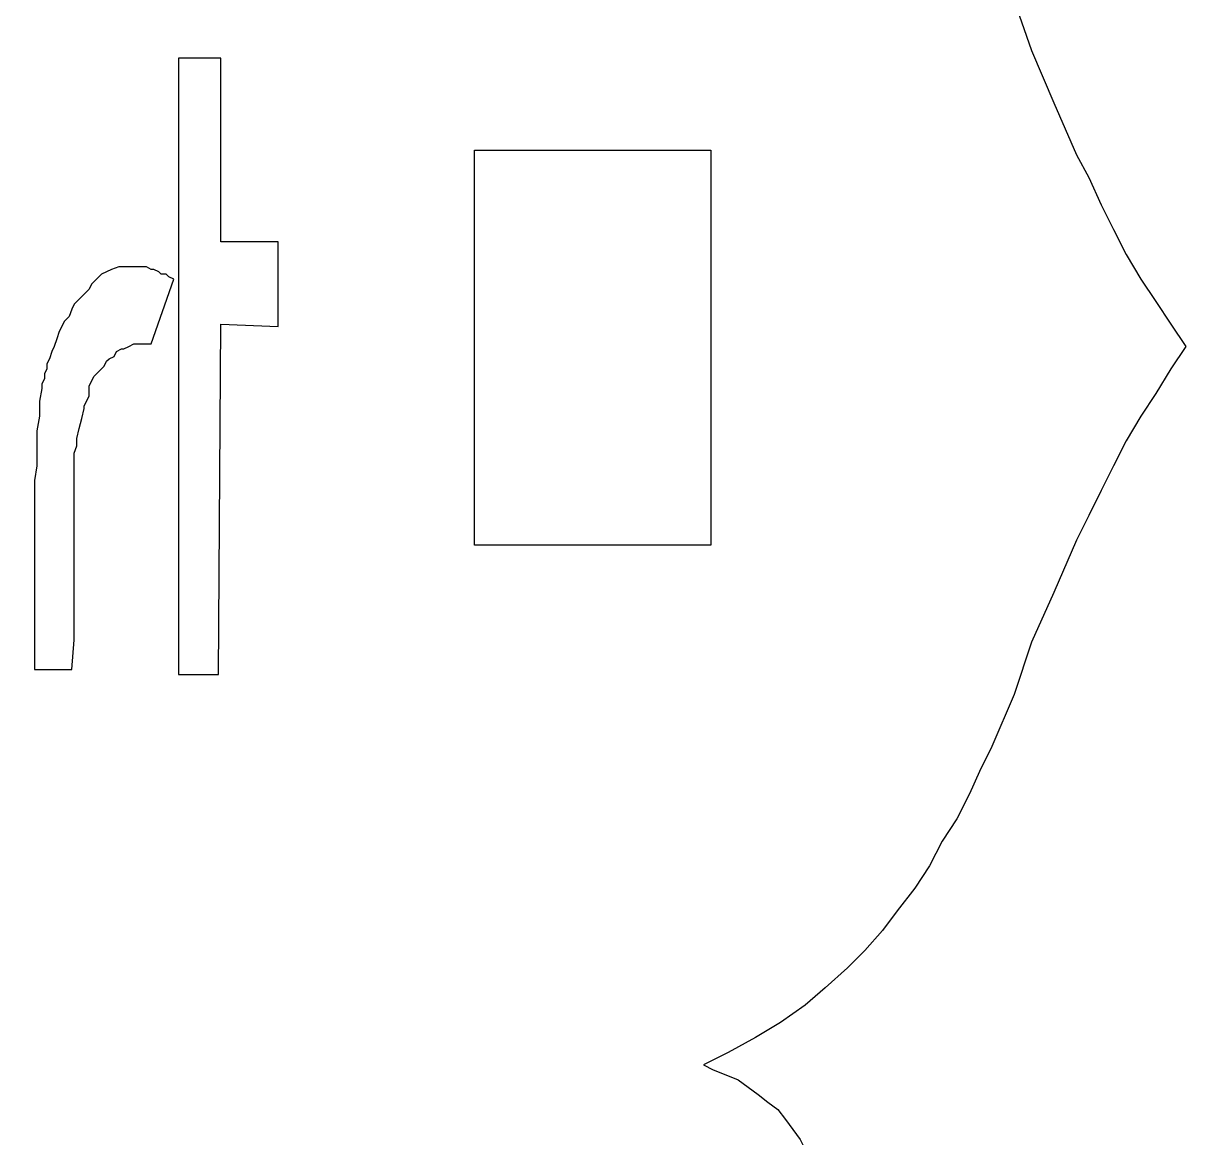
# Model space of a CAD drawing. Header units: centimetres. Extents: x -21.3 to 5.3, y 0.3 to 10.2.
# Drawn here: x -2.531 to -1.343, y 5.604 to 6.743 of the extents above; entities that cross this region are included whole.
import ezdxf

# ---------------------------------------------------------------- set-up
doc = ezdxf.new("R2010")
doc.units = ezdxf.units.CM
doc.header["$MEASUREMENT"] = 0
doc.layers.add('Layer 1', color=7, linetype='Continuous')

msp = doc.modelspace()

# ---------------------------------------------------------------- linework, layer by layer
at = {"layer": 'Layer 1'}
for points, knots in [([(-5.69414, 6.41269), (-5.69414, 6.41269), (-5.69414, 6.40761), (-5.69414, 6.40761), (-5.69414, 6.40761), (-5.69414, 6.40761), (-5.69414, 6.20949), (-5.69414, 6.20949), (-5.69414, 6.20949), (-5.69414, 6.20949), (-5.69414, 6.00629), (-5.69414, 6.00629), (-5.69414, 6.00629), (-5.69414, 6.00629), (-5.69414, 5.80563), (-5.69414, 5.80563), (-5.69414, 5.80563), (-5.69414, 5.80563), (-5.69668, 5.60497), (-5.69668, 5.60497), (-5.69668, 5.60497), (-5.69668, 5.60497), (-1.94764, 4.99283), (-1.94764, 4.99283), (-1.94764, 4.99283), (-1.94764, 4.99283), (-1.92478, 4.99283), (-1.92478, 4.99283), (-1.92478, 4.99283), (-1.92478, 4.99283), (-1.90446, 4.99537), (-1.90446, 4.99537), (-1.90446, 4.99537), (-1.90446, 4.99537), (-1.88668, 4.99791), (-1.88668, 4.99791), (-1.88668, 4.99791), (-1.88668, 4.99791), (-1.8689, 5.00299), (-1.8689, 5.00299), (-1.8689, 5.00299), (-1.8689, 5.00299), (-1.85366, 5.00553), (-1.85366, 5.00553), (-1.85366, 5.00553), (-1.85366, 5.00553), (-1.83842, 5.01315), (-1.83842, 5.01315), (-1.83842, 5.01315), (-1.83842, 5.01315), (-1.82826, 5.02077), (-1.82826, 5.02077), (-1.82826, 5.02077), (-1.82826, 5.02077), (-1.81556, 5.02839), (-1.81556, 5.02839), (-1.81556, 5.02839), (-1.81556, 5.02839), (-1.80286, 5.03855), (-1.80286, 5.03855), (-1.80286, 5.03855), (-1.80286, 5.03855), (-1.7927, 5.04871), (-1.7927, 5.04871), (-1.7927, 5.04871), (-1.7927, 5.04871), (-1.78254, 5.05887), (-1.78254, 5.05887), (-1.78254, 5.05887), (-1.78254, 5.05887), (-1.77238, 5.07157), (-1.77238, 5.07157), (-1.77238, 5.07157), (-1.77238, 5.07157), (-1.76476, 5.08427), (-1.76476, 5.08427), (-1.76476, 5.08427), (-1.76476, 5.08427), (-1.75714, 5.09697), (-1.75714, 5.09697), (-1.75714, 5.09697), (-1.75714, 5.09697), (-1.74952, 5.10967), (-1.74952, 5.10967), (-1.74952, 5.10967), (-1.74952, 5.10967), (-1.7419, 5.12237), (-1.7419, 5.12237), (-1.7419, 5.12237), (-1.7419, 5.12237), (-1.7292, 5.15031), (-1.7292, 5.15031), (-1.7292, 5.15031), (-1.7292, 5.15031), (-1.7165, 5.17825), (-1.7165, 5.17825), (-1.7165, 5.17825), (-1.7165, 5.17825), (-1.7038, 5.20619), (-1.7038, 5.20619), (-1.7038, 5.20619), (-1.7038, 5.20619), (-1.6911, 5.23667), (-1.6911, 5.23667), (-1.6911, 5.23667), (-1.6911, 5.23667), (-1.67586, 5.26461), (-1.67586, 5.26461), (-1.67586, 5.26461), (-1.67586, 5.26461), (-1.67078, 5.27731), (-1.67078, 5.27731), (-1.67078, 5.27731), (-1.67078, 5.27731), (-1.66316, 5.29255), (-1.66316, 5.29255), (-1.66316, 5.29255), (-1.66316, 5.29255), (-1.65554, 5.30525), (-1.65554, 5.30525), (-1.65554, 5.30525), (-1.65554, 5.30525), (-1.64538, 5.31795), (-1.64538, 5.31795), (-1.64538, 5.31795), (-1.64538, 5.31795), (-1.63522, 5.32557), (-1.63522, 5.32557), (-1.63522, 5.32557), (-1.63522, 5.32557), (-1.62506, 5.33827), (-1.62506, 5.33827), (-1.62506, 5.33827), (-1.62506, 5.33827), (-1.63268, 5.34843), (-1.63268, 5.34843), (-1.63268, 5.34843), (-1.63268, 5.34843), (-1.63776, 5.35859), (-1.63776, 5.35859), (-1.63776, 5.35859), (-1.63776, 5.35859), (-1.65046, 5.38145), (-1.65046, 5.38145), (-1.65046, 5.38145), (-1.65046, 5.38145), (-1.66062, 5.40431), (-1.66062, 5.40431), (-1.66062, 5.40431), (-1.66062, 5.40431), (-1.67078, 5.42971), (-1.67078, 5.42971), (-1.67078, 5.42971), (-1.67078, 5.42971), (-1.68602, 5.48305), (-1.68602, 5.48305), (-1.68602, 5.48305), (-1.68602, 5.48305), (-1.69364, 5.50591), (-1.69364, 5.50591), (-1.69364, 5.50591), (-1.69364, 5.50591), (-1.7038, 5.53131), (-1.7038, 5.53131), (-1.7038, 5.53131), (-1.7038, 5.53131), (-1.71396, 5.55671), (-1.71396, 5.55671), (-1.71396, 5.55671), (-1.71396, 5.55671), (-1.72412, 5.57957), (-1.72412, 5.57957), (-1.72412, 5.57957), (-1.72412, 5.57957), (-1.73174, 5.59227), (-1.73174, 5.59227), (-1.73174, 5.59227), (-1.73174, 5.59227), (-1.73682, 5.60243), (-1.73682, 5.60243), (-1.73682, 5.60243), (-1.73682, 5.60243), (-1.74444, 5.61259), (-1.74444, 5.61259), (-1.74444, 5.61259), (-1.74444, 5.61259), (-1.75206, 5.62275), (-1.75206, 5.62275), (-1.75206, 5.62275), (-1.75206, 5.62275), (-1.75968, 5.63291), (-1.75968, 5.63291), (-1.75968, 5.63291), (-1.75968, 5.63291), (-1.76984, 5.64053), (-1.76984, 5.64053), (-1.76984, 5.64053), (-1.76984, 5.64053), (-1.78, 5.64815), (-1.78, 5.64815), (-1.78, 5.64815), (-1.78, 5.64815), (-1.79016, 5.65577), (-1.79016, 5.65577), (-1.79016, 5.65577), (-1.79016, 5.65577), (-1.80032, 5.66339), (-1.80032, 5.66339), (-1.80032, 5.66339), (-1.80032, 5.66339), (-1.81302, 5.66847), (-1.81302, 5.66847), (-1.81302, 5.66847), (-1.81302, 5.66847), (-1.82572, 5.67355), (-1.82572, 5.67355), (-1.82572, 5.67355), (-1.82572, 5.67355), (-1.83588, 5.67863), (-1.83588, 5.67863), (-1.83588, 5.67863), (-1.83588, 5.67863), (-1.81048, 5.69133), (-1.81048, 5.69133), (-1.81048, 5.69133), (-1.81048, 5.69133), (-1.78254, 5.70657), (-1.78254, 5.70657), (-1.78254, 5.70657), (-1.78254, 5.70657), (-1.75714, 5.72181), (-1.75714, 5.72181), (-1.75714, 5.72181), (-1.75714, 5.72181), (-1.73174, 5.73959), (-1.73174, 5.73959), (-1.73174, 5.73959), (-1.73174, 5.73959), (-1.71142, 5.75737), (-1.71142, 5.75737), (-1.71142, 5.75737), (-1.71142, 5.75737), (-1.68856, 5.77769), (-1.68856, 5.77769), (-1.68856, 5.77769), (-1.68856, 5.77769), (-1.67078, 5.79547), (-1.67078, 5.79547), (-1.67078, 5.79547), (-1.67078, 5.79547), (-1.653, 5.81579), (-1.653, 5.81579), (-1.653, 5.81579), (-1.653, 5.81579), (-1.63776, 5.83611), (-1.63776, 5.83611), (-1.63776, 5.83611), (-1.63776, 5.83611), (-1.61998, 5.85897), (-1.61998, 5.85897), (-1.61998, 5.85897), (-1.61998, 5.85897), (-1.60474, 5.88183), (-1.60474, 5.88183), (-1.60474, 5.88183), (-1.60474, 5.88183), (-1.59204, 5.90723), (-1.59204, 5.90723), (-1.59204, 5.90723), (-1.59204, 5.90723), (-1.5768, 5.93009), (-1.5768, 5.93009), (-1.5768, 5.93009), (-1.5768, 5.93009), (-1.5641, 5.95549), (-1.5641, 5.95549), (-1.5641, 5.95549), (-1.5641, 5.95549), (-1.55394, 5.97835), (-1.55394, 5.97835), (-1.55394, 5.97835), (-1.55394, 5.97835), (-1.54124, 6.00375), (-1.54124, 6.00375), (-1.54124, 6.00375), (-1.54124, 6.00375), (-1.51838, 6.05709), (-1.51838, 6.05709), (-1.51838, 6.05709), (-1.51838, 6.05709), (-1.5006, 6.11043), (-1.5006, 6.11043), (-1.5006, 6.11043), (-1.5006, 6.11043), (-1.47774, 6.16123), (-1.47774, 6.16123), (-1.47774, 6.16123), (-1.47774, 6.16123), (-1.45488, 6.21457), (-1.45488, 6.21457), (-1.45488, 6.21457), (-1.45488, 6.21457), (-1.44218, 6.23997), (-1.44218, 6.23997), (-1.44218, 6.23997), (-1.44218, 6.23997), (-1.42948, 6.26537), (-1.42948, 6.26537), (-1.42948, 6.26537), (-1.42948, 6.26537), (-1.41678, 6.29077), (-1.41678, 6.29077), (-1.41678, 6.29077), (-1.41678, 6.29077), (-1.40408, 6.31617), (-1.40408, 6.31617), (-1.40408, 6.31617), (-1.40408, 6.31617), (-1.38884, 6.34157), (-1.38884, 6.34157), (-1.38884, 6.34157), (-1.38884, 6.34157), (-1.3736, 6.36443), (-1.3736, 6.36443), (-1.3736, 6.36443), (-1.3736, 6.36443), (-1.35836, 6.38983), (-1.35836, 6.38983), (-1.35836, 6.38983), (-1.35836, 6.38983), (-1.34312, 6.41269), (-1.34312, 6.41269), (-1.34312, 6.41269), (-1.34312, 6.41269), (-1.35836, 6.43555), (-1.35836, 6.43555), (-1.35836, 6.43555), (-1.35836, 6.43555), (-1.3736, 6.45841), (-1.3736, 6.45841), (-1.3736, 6.45841), (-1.3736, 6.45841), (-1.38884, 6.48127), (-1.38884, 6.48127), (-1.38884, 6.48127), (-1.38884, 6.48127), (-1.40408, 6.50667), (-1.40408, 6.50667), (-1.40408, 6.50667), (-1.40408, 6.50667), (-1.41678, 6.53207), (-1.41678, 6.53207), (-1.41678, 6.53207), (-1.41678, 6.53207), (-1.42948, 6.55747), (-1.42948, 6.55747), (-1.42948, 6.55747), (-1.42948, 6.55747), (-1.44218, 6.58541), (-1.44218, 6.58541), (-1.44218, 6.58541), (-1.44218, 6.58541), (-1.45488, 6.60827), (-1.45488, 6.60827), (-1.45488, 6.60827), (-1.45488, 6.60827), (-1.47774, 6.66161), (-1.47774, 6.66161), (-1.47774, 6.66161), (-1.47774, 6.66161), (-1.5006, 6.71495), (-1.5006, 6.71495), (-1.5006, 6.71495), (-1.5006, 6.71495), (-1.51838, 6.76575), (-1.51838, 6.76575), (-1.51838, 6.76575), (-1.51838, 6.76575), (-1.54124, 6.81909), (-1.54124, 6.81909), (-1.54124, 6.81909), (-1.54124, 6.81909), (-1.55394, 6.84449), (-1.55394, 6.84449), (-1.55394, 6.84449), (-1.55394, 6.84449), (-1.5641, 6.86989), (-1.5641, 6.86989), (-1.5641, 6.86989), (-1.5641, 6.86989), (-1.5768, 6.89529), (-1.5768, 6.89529), (-1.5768, 6.89529), (-1.5768, 6.89529), (-1.59204, 6.91561), (-1.59204, 6.91561), (-1.59204, 6.91561), (-1.59204, 6.91561), (-1.60474, 6.94101), (-1.60474, 6.94101), (-1.60474, 6.94101), (-1.60474, 6.94101), (-1.61998, 6.96387), (-1.61998, 6.96387), (-1.61998, 6.96387), (-1.61998, 6.96387), (-1.63776, 6.98673), (-1.63776, 6.98673), (-1.63776, 6.98673), (-1.63776, 6.98673), (-1.653, 7.00705), (-1.653, 7.00705), (-1.653, 7.00705), (-1.653, 7.00705), (-1.67078, 7.02737), (-1.67078, 7.02737), (-1.67078, 7.02737), (-1.67078, 7.02737), (-1.68856, 7.04769), (-1.68856, 7.04769), (-1.68856, 7.04769), (-1.68856, 7.04769), (-1.71142, 7.06801), (-1.71142, 7.06801), (-1.71142, 7.06801), (-1.71142, 7.06801), (-1.73174, 7.08325), (-1.73174, 7.08325), (-1.73174, 7.08325), (-1.73174, 7.08325), (-1.75714, 7.10103), (-1.75714, 7.10103), (-1.75714, 7.10103), (-1.75714, 7.10103), (-1.78254, 7.11627), (-1.78254, 7.11627), (-1.78254, 7.11627), (-1.78254, 7.11627), (-1.81048, 7.13151), (-1.81048, 7.13151), (-1.81048, 7.13151), (-1.81048, 7.13151), (-1.83588, 7.14421), (-1.83588, 7.14421), (-1.83588, 7.14421), (-1.83588, 7.14421), (-1.82572, 7.14929), (-1.82572, 7.14929), (-1.82572, 7.14929), (-1.82572, 7.14929), (-1.81302, 7.15437), (-1.81302, 7.15437), (-1.81302, 7.15437), (-1.81302, 7.15437), (-1.80032, 7.15945), (-1.80032, 7.15945), (-1.80032, 7.15945), (-1.80032, 7.15945), (-1.79016, 7.16707), (-1.79016, 7.16707), (-1.79016, 7.16707), (-1.79016, 7.16707), (-1.78, 7.17469), (-1.78, 7.17469), (-1.78, 7.17469), (-1.78, 7.17469), (-1.76984, 7.18231), (-1.76984, 7.18231), (-1.76984, 7.18231), (-1.76984, 7.18231), (-1.75968, 7.19247), (-1.75968, 7.19247), (-1.75968, 7.19247), (-1.75968, 7.19247), (-1.75206, 7.20009), (-1.75206, 7.20009), (-1.75206, 7.20009), (-1.75206, 7.20009), (-1.74444, 7.21025), (-1.74444, 7.21025), (-1.74444, 7.21025), (-1.74444, 7.21025), (-1.73682, 7.22295), (-1.73682, 7.22295), (-1.73682, 7.22295), (-1.73682, 7.22295), (-1.73174, 7.23057), (-1.73174, 7.23057), (-1.73174, 7.23057), (-1.73174, 7.23057), (-1.72412, 7.24073), (-1.72412, 7.24073), (-1.72412, 7.24073), (-1.72412, 7.24073), (-1.71396, 7.26613), (-1.71396, 7.26613), (-1.71396, 7.26613), (-1.71396, 7.26613), (-1.7038, 7.29153), (-1.7038, 7.29153), (-1.7038, 7.29153), (-1.7038, 7.29153), (-1.69364, 7.31693), (-1.69364, 7.31693), (-1.69364, 7.31693), (-1.69364, 7.31693), (-1.68602, 7.34233), (-1.68602, 7.34233), (-1.68602, 7.34233), (-1.68602, 7.34233), (-1.67078, 7.39313), (-1.67078, 7.39313), (-1.67078, 7.39313), (-1.67078, 7.39313), (-1.66062, 7.41599), (-1.66062, 7.41599), (-1.66062, 7.41599), (-1.66062, 7.41599), (-1.65046, 7.44139), (-1.65046, 7.44139), (-1.65046, 7.44139), (-1.65046, 7.44139), (-1.63776, 7.46425), (-1.63776, 7.46425), (-1.63776, 7.46425), (-1.63776, 7.46425), (-1.63268, 7.47441), (-1.63268, 7.47441), (-1.63268, 7.47441), (-1.63268, 7.47441), (-1.62506, 7.48457), (-1.62506, 7.48457), (-1.62506, 7.48457), (-1.62506, 7.48457), (-1.63522, 7.49473), (-1.63522, 7.49473), (-1.63522, 7.49473), (-1.63522, 7.49473), (-1.64538, 7.50743), (-1.64538, 7.50743), (-1.64538, 7.50743), (-1.64538, 7.50743), (-1.65554, 7.52013), (-1.65554, 7.52013), (-1.65554, 7.52013), (-1.65554, 7.52013), (-1.66316, 7.53283), (-1.66316, 7.53283), (-1.66316, 7.53283), (-1.66316, 7.53283), (-1.67078, 7.54553), (-1.67078, 7.54553), (-1.67078, 7.54553), (-1.67078, 7.54553), (-1.67586, 7.55823), (-1.67586, 7.55823), (-1.67586, 7.55823), (-1.67586, 7.55823), (-1.6911, 7.58617), (-1.6911, 7.58617), (-1.6911, 7.58617), (-1.6911, 7.58617), (-1.7038, 7.61665), (-1.7038, 7.61665), (-1.7038, 7.61665), (-1.7038, 7.61665), (-1.7165, 7.64459), (-1.7165, 7.64459), (-1.7165, 7.64459), (-1.7165, 7.64459), (-1.7292, 7.67507), (-1.7292, 7.67507), (-1.7292, 7.67507), (-1.7292, 7.67507), (-1.7419, 7.70301), (-1.7419, 7.70301), (-1.7419, 7.70301), (-1.7419, 7.70301), (-1.74952, 7.71317), (-1.74952, 7.71317), (-1.74952, 7.71317), (-1.74952, 7.71317), (-1.75714, 7.72587), (-1.75714, 7.72587), (-1.75714, 7.72587), (-1.75714, 7.72587), (-1.76476, 7.73857), (-1.76476, 7.73857), (-1.76476, 7.73857), (-1.76476, 7.73857), (-1.77238, 7.75127), (-1.77238, 7.75127), (-1.77238, 7.75127), (-1.77238, 7.75127), (-1.78254, 7.76397), (-1.78254, 7.76397), (-1.78254, 7.76397), (-1.78254, 7.76397), (-1.7927, 7.77413), (-1.7927, 7.77413), (-1.7927, 7.77413), (-1.7927, 7.77413), (-1.80286, 7.78429), (-1.80286, 7.78429), (-1.80286, 7.78429), (-1.80286, 7.78429), (-1.81556, 7.79445), (-1.81556, 7.79445), (-1.81556, 7.79445), (-1.81556, 7.79445), (-1.82826, 7.80207), (-1.82826, 7.80207), (-1.82826, 7.80207), (-1.82826, 7.80207), (-1.83842, 7.80969), (-1.83842, 7.80969), (-1.83842, 7.80969), (-1.83842, 7.80969), (-1.85366, 7.81731), (-1.85366, 7.81731), (-1.85366, 7.81731), (-1.85366, 7.81731), (-1.8689, 7.82239), (-1.8689, 7.82239), (-1.8689, 7.82239), (-1.8689, 7.82239), (-1.88668, 7.82747), (-1.88668, 7.82747), (-1.88668, 7.82747), (-1.88668, 7.82747), (-1.90446, 7.83001), (-1.90446, 7.83001), (-1.90446, 7.83001), (-1.90446, 7.83001), (-1.92478, 7.83255), (-1.92478, 7.83255), (-1.92478, 7.83255), (-1.92478, 7.83255), (-1.94764, 7.83255), (-1.94764, 7.83255), (-1.94764, 7.83255), (-1.94764, 7.83255), (-5.69668, 7.21787), (-5.69668, 7.21787), (-5.69668, 7.21787), (-5.69668, 7.21787), (-5.69414, 7.01721), (-5.69414, 7.01721), (-5.69414, 7.01721), (-5.69414, 7.01721), (-5.69414, 6.81401), (-5.69414, 6.81401), (-5.69414, 6.81401), (-5.69414, 6.81401), (-5.69414, 6.61335), (-5.69414, 6.61335), (-5.69414, 6.61335), (-5.69414, 6.61335), (-5.69414, 6.41523), (-5.69414, 6.41523), (-5.69414, 6.41523), (-5.69414, 6.41523), (-5.69414, 6.41269), (-5.69414, 6.41269)], [0, 0, 0, 0, 0.0060241, 0.0060241, 0.0060241, 0.0060241, 0.0120482, 0.0120482, 0.0120482, 0.0120482, 0.0180723, 0.0180723, 0.0180723, 0.0180723, 0.0240964, 0.0240964, 0.0240964, 0.0240964, 0.0301205, 0.0301205, 0.0301205, 0.0301205, 0.0361446, 0.0361446, 0.0361446, 0.0361446, 0.0421687, 0.0421687, 0.0421687, 0.0421687, 0.0481928, 0.0481928, 0.0481928, 0.0481928, 0.0542169, 0.0542169, 0.0542169, 0.0542169, 0.060241, 0.060241, 0.060241, 0.060241, 0.0662651, 0.0662651, 0.0662651, 0.0662651, 0.0722892, 0.0722892, 0.0722892, 0.0722892, 0.0783133, 0.0783133, 0.0783133, 0.0783133, 0.0843373, 0.0843373, 0.0843373, 0.0843373, 0.0903614, 0.0903614, 0.0903614, 0.0903614, 0.0963855, 0.0963855, 0.0963855, 0.0963855, 0.1024096, 0.1024096, 0.1024096, 0.1024096, 0.1084337, 0.1084337, 0.1084337, 0.1084337, 0.1144578, 0.1144578, 0.1144578, 0.1144578, 0.1204819, 0.1204819, 0.1204819, 0.1204819, 0.126506, 0.126506, 0.126506, 0.126506, 0.1325301, 0.1325301, 0.1325301, 0.1325301, 0.1385542, 0.1385542, 0.1385542, 0.1385542, 0.1445783, 0.1445783, 0.1445783, 0.1445783, 0.1506024, 0.1506024, 0.1506024, 0.1506024, 0.1566265, 0.1566265, 0.1566265, 0.1566265, 0.1626506, 0.1626506, 0.1626506, 0.1626506, 0.1686747, 0.1686747, 0.1686747, 0.1686747, 0.1746988, 0.1746988, 0.1746988, 0.1746988, 0.1807229, 0.1807229, 0.1807229, 0.1807229, 0.186747, 0.186747, 0.186747, 0.186747, 0.1927711, 0.1927711, 0.1927711, 0.1927711, 0.1987952, 0.1987952, 0.1987952, 0.1987952, 0.2048193, 0.2048193, 0.2048193, 0.2048193, 0.2108434, 0.2108434, 0.2108434, 0.2108434, 0.2168675, 0.2168675, 0.2168675, 0.2168675, 0.2228916, 0.2228916, 0.2228916, 0.2228916, 0.2289157, 0.2289157, 0.2289157, 0.2289157, 0.2349398, 0.2349398, 0.2349398, 0.2349398, 0.2409639, 0.2409639, 0.2409639, 0.2409639, 0.246988, 0.246988, 0.246988, 0.246988, 0.253012, 0.253012, 0.253012, 0.253012, 0.2590361, 0.2590361, 0.2590361, 0.2590361, 0.2650602, 0.2650602, 0.2650602, 0.2650602, 0.2710843, 0.2710843, 0.2710843, 0.2710843, 0.2771084, 0.2771084, 0.2771084, 0.2771084, 0.2831325, 0.2831325, 0.2831325, 0.2831325, 0.2891566, 0.2891566, 0.2891566, 0.2891566, 0.2951807, 0.2951807, 0.2951807, 0.2951807, 0.3012048, 0.3012048, 0.3012048, 0.3012048, 0.3072289, 0.3072289, 0.3072289, 0.3072289, 0.313253, 0.313253, 0.313253, 0.313253, 0.3192771, 0.3192771, 0.3192771, 0.3192771, 0.3253012, 0.3253012, 0.3253012, 0.3253012, 0.3313253, 0.3313253, 0.3313253, 0.3313253, 0.3373494, 0.3373494, 0.3373494, 0.3373494, 0.3433735, 0.3433735, 0.3433735, 0.3433735, 0.3493976, 0.3493976, 0.3493976, 0.3493976, 0.3554217, 0.3554217, 0.3554217, 0.3554217, 0.3614458, 0.3614458, 0.3614458, 0.3614458, 0.3674699, 0.3674699, 0.3674699, 0.3674699, 0.373494, 0.373494, 0.373494, 0.373494, 0.3795181, 0.3795181, 0.3795181, 0.3795181, 0.3855422, 0.3855422, 0.3855422, 0.3855422, 0.3915663, 0.3915663, 0.3915663, 0.3915663, 0.3975904, 0.3975904, 0.3975904, 0.3975904, 0.4036145, 0.4036145, 0.4036145, 0.4036145, 0.4096386, 0.4096386, 0.4096386, 0.4096386, 0.4156627, 0.4156627, 0.4156627, 0.4156627, 0.4216867, 0.4216867, 0.4216867, 0.4216867, 0.4277108, 0.4277108, 0.4277108, 0.4277108, 0.4337349, 0.4337349, 0.4337349, 0.4337349, 0.439759, 0.439759, 0.439759, 0.439759, 0.4457831, 0.4457831, 0.4457831, 0.4457831, 0.4518072, 0.4518072, 0.4518072, 0.4518072, 0.4578313, 0.4578313, 0.4578313, 0.4578313, 0.4638554, 0.4638554, 0.4638554, 0.4638554, 0.4698795, 0.4698795, 0.4698795, 0.4698795, 0.4759036, 0.4759036, 0.4759036, 0.4759036, 0.4819277, 0.4819277, 0.4819277, 0.4819277, 0.4879518, 0.4879518, 0.4879518, 0.4879518, 0.4939759, 0.4939759, 0.4939759, 0.4939759, 0.5, 0.5, 0.5, 0.5, 0.5060241, 0.5060241, 0.5060241, 0.5060241, 0.5120482, 0.5120482, 0.5120482, 0.5120482, 0.5180723, 0.5180723, 0.5180723, 0.5180723, 0.5240964, 0.5240964, 0.5240964, 0.5240964, 0.5301205, 0.5301205, 0.5301205, 0.5301205, 0.5361446, 0.5361446, 0.5361446, 0.5361446, 0.5421687, 0.5421687, 0.5421687, 0.5421687, 0.5481928, 0.5481928, 0.5481928, 0.5481928, 0.5542169, 0.5542169, 0.5542169, 0.5542169, 0.560241, 0.560241, 0.560241, 0.560241, 0.5662651, 0.5662651, 0.5662651, 0.5662651, 0.5722892, 0.5722892, 0.5722892, 0.5722892, 0.5783133, 0.5783133, 0.5783133, 0.5783133, 0.5843373, 0.5843373, 0.5843373, 0.5843373, 0.5903614, 0.5903614, 0.5903614, 0.5903614, 0.5963855, 0.5963855, 0.5963855, 0.5963855, 0.6024096, 0.6024096, 0.6024096, 0.6024096, 0.6084337, 0.6084337, 0.6084337, 0.6084337, 0.6144578, 0.6144578, 0.6144578, 0.6144578, 0.6204819, 0.6204819, 0.6204819, 0.6204819, 0.626506, 0.626506, 0.626506, 0.626506, 0.6325301, 0.6325301, 0.6325301, 0.6325301, 0.6385542, 0.6385542, 0.6385542, 0.6385542, 0.6445783, 0.6445783, 0.6445783, 0.6445783, 0.6506024, 0.6506024, 0.6506024, 0.6506024, 0.6566265, 0.6566265, 0.6566265, 0.6566265, 0.6626506, 0.6626506, 0.6626506, 0.6626506, 0.6686747, 0.6686747, 0.6686747, 0.6686747, 0.6746988, 0.6746988, 0.6746988, 0.6746988, 0.6807229, 0.6807229, 0.6807229, 0.6807229, 0.686747, 0.686747, 0.686747, 0.686747, 0.6927711, 0.6927711, 0.6927711, 0.6927711, 0.6987952, 0.6987952, 0.6987952, 0.6987952, 0.7048193, 0.7048193, 0.7048193, 0.7048193, 0.7108434, 0.7108434, 0.7108434, 0.7108434, 0.7168675, 0.7168675, 0.7168675, 0.7168675, 0.7228916, 0.7228916, 0.7228916, 0.7228916, 0.7289157, 0.7289157, 0.7289157, 0.7289157, 0.7349398, 0.7349398, 0.7349398, 0.7349398, 0.7409639, 0.7409639, 0.7409639, 0.7409639, 0.746988, 0.746988, 0.746988, 0.746988, 0.753012, 0.753012, 0.753012, 0.753012, 0.7590361, 0.7590361, 0.7590361, 0.7590361, 0.7650602, 0.7650602, 0.7650602, 0.7650602, 0.7710843, 0.7710843, 0.7710843, 0.7710843, 0.7771084, 0.7771084, 0.7771084, 0.7771084, 0.7831325, 0.7831325, 0.7831325, 0.7831325, 0.7891566, 0.7891566, 0.7891566, 0.7891566, 0.7951807, 0.7951807, 0.7951807, 0.7951807, 0.8012048, 0.8012048, 0.8012048, 0.8012048, 0.8072289, 0.8072289, 0.8072289, 0.8072289, 0.813253, 0.813253, 0.813253, 0.813253, 0.8192771, 0.8192771, 0.8192771, 0.8192771, 0.8253012, 0.8253012, 0.8253012, 0.8253012, 0.8313253, 0.8313253, 0.8313253, 0.8313253, 0.8373494, 0.8373494, 0.8373494, 0.8373494, 0.8433735, 0.8433735, 0.8433735, 0.8433735, 0.8493976, 0.8493976, 0.8493976, 0.8493976, 0.8554217, 0.8554217, 0.8554217, 0.8554217, 0.8614458, 0.8614458, 0.8614458, 0.8614458, 0.8674699, 0.8674699, 0.8674699, 0.8674699, 0.873494, 0.873494, 0.873494, 0.873494, 0.8795181, 0.8795181, 0.8795181, 0.8795181, 0.8855422, 0.8855422, 0.8855422, 0.8855422, 0.8915663, 0.8915663, 0.8915663, 0.8915663, 0.8975904, 0.8975904, 0.8975904, 0.8975904, 0.9036145, 0.9036145, 0.9036145, 0.9036145, 0.9096386, 0.9096386, 0.9096386, 0.9096386, 0.9156627, 0.9156627, 0.9156627, 0.9156627, 0.9216867, 0.9216867, 0.9216867, 0.9216867, 0.9277108, 0.9277108, 0.9277108, 0.9277108, 0.9337349, 0.9337349, 0.9337349, 0.9337349, 0.939759, 0.939759, 0.939759, 0.939759, 0.9457831, 0.9457831, 0.9457831, 0.9457831, 0.9518072, 0.9518072, 0.9518072, 0.9518072, 0.9578313, 0.9578313, 0.9578313, 0.9578313, 0.9638554, 0.9638554, 0.9638554, 0.9638554, 0.9698795, 0.9698795, 0.9698795, 0.9698795, 0.9759036, 0.9759036, 0.9759036, 0.9759036, 0.9819277, 0.9819277, 0.9819277, 0.9819277, 0.9879518, 0.9879518, 0.9879518, 0.9879518, 0.9939759, 0.9939759, 0.9939759, 0.9939759, 1, 1, 1, 1]), ([(-2.37182, 6.07741), (-2.37182, 6.07741), (-2.37182, 6.70733), (-2.37182, 6.70733), (-2.37182, 6.70733), (-2.37182, 6.70733), (-2.32864, 6.70733), (-2.32864, 6.70733), (-2.32864, 6.70733), (-2.32864, 6.70733), (-2.32864, 6.51937), (-2.32864, 6.51937), (-2.32864, 6.51937), (-2.32864, 6.51937), (-2.27022, 6.51937), (-2.27022, 6.51937), (-2.27022, 6.51937), (-2.27022, 6.51937), (-2.27022, 6.43301), (-2.27022, 6.43301), (-2.27022, 6.43301), (-2.27022, 6.43301), (-2.32864, 6.43555), (-2.32864, 6.43555), (-2.32864, 6.43555), (-2.32864, 6.43555), (-2.33118, 6.07741), (-2.33118, 6.07741), (-2.33118, 6.07741), (-2.33118, 6.07741), (-2.37182, 6.07741), (-2.37182, 6.07741)], [0, 0, 0, 0, 0.125, 0.125, 0.125, 0.125, 0.25, 0.25, 0.25, 0.25, 0.375, 0.375, 0.375, 0.375, 0.5, 0.5, 0.5, 0.5, 0.625, 0.625, 0.625, 0.625, 0.75, 0.75, 0.75, 0.75, 0.875, 0.875, 0.875, 0.875, 1, 1, 1, 1]), ([(-2.06956, 6.20949), (-2.06956, 6.20949), (-1.82826, 6.20949), (-1.82826, 6.20949), (-1.82826, 6.20949), (-1.82826, 6.20949), (-1.82826, 6.61335), (-1.82826, 6.61335), (-1.82826, 6.61335), (-1.82826, 6.61335), (-2.06956, 6.61335), (-2.06956, 6.61335), (-2.06956, 6.61335), (-2.06956, 6.61335), (-2.06956, 6.20949), (-2.06956, 6.20949)], [0, 0, 0, 0, 0.25, 0.25, 0.25, 0.25, 0.5, 0.5, 0.5, 0.5, 0.75, 0.75, 0.75, 0.75, 1, 1, 1, 1]), ([(-2.51914, 6.08249), (-2.51914, 6.08249), (-2.51914, 6.15869), (-2.51914, 6.15869), (-2.51914, 6.15869), (-2.51914, 6.15869), (-2.51914, 6.19679), (-2.51914, 6.19679), (-2.51914, 6.19679), (-2.51914, 6.19679), (-2.51914, 6.23743), (-2.51914, 6.23743), (-2.51914, 6.23743), (-2.51914, 6.23743), (-2.51914, 6.25775), (-2.51914, 6.25775), (-2.51914, 6.25775), (-2.51914, 6.25775), (-2.51914, 6.27553), (-2.51914, 6.27553), (-2.51914, 6.27553), (-2.51914, 6.27553), (-2.5166, 6.29077), (-2.5166, 6.29077), (-2.5166, 6.29077), (-2.5166, 6.29077), (-2.5166, 6.30855), (-2.5166, 6.30855), (-2.5166, 6.30855), (-2.5166, 6.30855), (-2.5166, 6.32633), (-2.5166, 6.32633), (-2.5166, 6.32633), (-2.5166, 6.32633), (-2.51406, 6.34157), (-2.51406, 6.34157), (-2.51406, 6.34157), (-2.51406, 6.34157), (-2.51406, 6.35681), (-2.51406, 6.35681), (-2.51406, 6.35681), (-2.51406, 6.35681), (-2.51152, 6.36951), (-2.51152, 6.36951), (-2.51152, 6.36951), (-2.51152, 6.36951), (-2.51152, 6.37459), (-2.51152, 6.37459), (-2.51152, 6.37459), (-2.51152, 6.37459), (-2.50898, 6.37967), (-2.50898, 6.37967), (-2.50898, 6.37967), (-2.50898, 6.37967), (-2.50898, 6.38475), (-2.50898, 6.38475), (-2.50898, 6.38475), (-2.50898, 6.38475), (-2.50644, 6.38983), (-2.50644, 6.38983), (-2.50644, 6.38983), (-2.50644, 6.38983), (-2.50644, 6.39491), (-2.50644, 6.39491), (-2.50644, 6.39491), (-2.50644, 6.39491), (-2.5039, 6.39999), (-2.5039, 6.39999), (-2.5039, 6.39999), (-2.5039, 6.39999), (-2.50136, 6.40761), (-2.50136, 6.40761), (-2.50136, 6.40761), (-2.50136, 6.40761), (-2.49882, 6.41269), (-2.49882, 6.41269), (-2.49882, 6.41269), (-2.49882, 6.41269), (-2.49628, 6.42031), (-2.49628, 6.42031), (-2.49628, 6.42031), (-2.49628, 6.42031), (-2.49374, 6.42793), (-2.49374, 6.42793), (-2.49374, 6.42793), (-2.49374, 6.42793), (-2.4912, 6.43301), (-2.4912, 6.43301), (-2.4912, 6.43301), (-2.4912, 6.43301), (-2.48866, 6.43809), (-2.48866, 6.43809), (-2.48866, 6.43809), (-2.48866, 6.43809), (-2.48358, 6.44317), (-2.48358, 6.44317), (-2.48358, 6.44317), (-2.48358, 6.44317), (-2.48104, 6.45079), (-2.48104, 6.45079), (-2.48104, 6.45079), (-2.48104, 6.45079), (-2.4785, 6.45587), (-2.4785, 6.45587), (-2.4785, 6.45587), (-2.4785, 6.45587), (-2.47342, 6.46095), (-2.47342, 6.46095), (-2.47342, 6.46095), (-2.47342, 6.46095), (-2.46834, 6.46603), (-2.46834, 6.46603), (-2.46834, 6.46603), (-2.46834, 6.46603), (-2.46326, 6.47111), (-2.46326, 6.47111), (-2.46326, 6.47111), (-2.46326, 6.47111), (-2.46072, 6.47619), (-2.46072, 6.47619), (-2.46072, 6.47619), (-2.46072, 6.47619), (-2.45564, 6.48127), (-2.45564, 6.48127), (-2.45564, 6.48127), (-2.45564, 6.48127), (-2.45056, 6.48635), (-2.45056, 6.48635), (-2.45056, 6.48635), (-2.45056, 6.48635), (-2.44548, 6.48889), (-2.44548, 6.48889), (-2.44548, 6.48889), (-2.44548, 6.48889), (-2.4404, 6.49143), (-2.4404, 6.49143), (-2.4404, 6.49143), (-2.4404, 6.49143), (-2.43278, 6.49397), (-2.43278, 6.49397), (-2.43278, 6.49397), (-2.43278, 6.49397), (-2.4277, 6.49397), (-2.4277, 6.49397), (-2.4277, 6.49397), (-2.4277, 6.49397), (-2.42008, 6.49397), (-2.42008, 6.49397), (-2.42008, 6.49397), (-2.42008, 6.49397), (-2.41754, 6.49397), (-2.41754, 6.49397), (-2.41754, 6.49397), (-2.41754, 6.49397), (-2.415, 6.49397), (-2.415, 6.49397), (-2.415, 6.49397), (-2.415, 6.49397), (-2.40992, 6.49397), (-2.40992, 6.49397), (-2.40992, 6.49397), (-2.40992, 6.49397), (-2.40738, 6.49397), (-2.40738, 6.49397), (-2.40738, 6.49397), (-2.40738, 6.49397), (-2.40484, 6.49397), (-2.40484, 6.49397), (-2.40484, 6.49397), (-2.40484, 6.49397), (-2.39976, 6.49143), (-2.39976, 6.49143), (-2.39976, 6.49143), (-2.39976, 6.49143), (-2.39722, 6.49143), (-2.39722, 6.49143), (-2.39722, 6.49143), (-2.39722, 6.49143), (-2.39214, 6.48889), (-2.39214, 6.48889), (-2.39214, 6.48889), (-2.39214, 6.48889), (-2.3896, 6.48635), (-2.3896, 6.48635), (-2.3896, 6.48635), (-2.3896, 6.48635), (-2.38452, 6.48635), (-2.38452, 6.48635), (-2.38452, 6.48635), (-2.38452, 6.48635), (-2.38198, 6.48381), (-2.38198, 6.48381), (-2.38198, 6.48381), (-2.38198, 6.48381), (-2.3769, 6.48127), (-2.3769, 6.48127), (-2.3769, 6.48127), (-2.3769, 6.48127), (-2.39976, 6.41523), (-2.39976, 6.41523), (-2.39976, 6.41523), (-2.39976, 6.41523), (-2.40484, 6.41523), (-2.40484, 6.41523), (-2.40484, 6.41523), (-2.40484, 6.41523), (-2.40992, 6.41523), (-2.40992, 6.41523), (-2.40992, 6.41523), (-2.40992, 6.41523), (-2.415, 6.41523), (-2.415, 6.41523), (-2.415, 6.41523), (-2.415, 6.41523), (-2.41754, 6.41523), (-2.41754, 6.41523), (-2.41754, 6.41523), (-2.41754, 6.41523), (-2.42262, 6.41269), (-2.42262, 6.41269), (-2.42262, 6.41269), (-2.42262, 6.41269), (-2.4277, 6.41015), (-2.4277, 6.41015), (-2.4277, 6.41015), (-2.4277, 6.41015), (-2.43024, 6.41015), (-2.43024, 6.41015), (-2.43024, 6.41015), (-2.43024, 6.41015), (-2.43532, 6.40761), (-2.43532, 6.40761), (-2.43532, 6.40761), (-2.43532, 6.40761), (-2.43786, 6.40253), (-2.43786, 6.40253), (-2.43786, 6.40253), (-2.43786, 6.40253), (-2.44294, 6.39999), (-2.44294, 6.39999), (-2.44294, 6.39999), (-2.44294, 6.39999), (-2.44548, 6.39745), (-2.44548, 6.39745), (-2.44548, 6.39745), (-2.44548, 6.39745), (-2.44802, 6.39237), (-2.44802, 6.39237), (-2.44802, 6.39237), (-2.44802, 6.39237), (-2.45056, 6.38983), (-2.45056, 6.38983), (-2.45056, 6.38983), (-2.45056, 6.38983), (-2.45564, 6.38475), (-2.45564, 6.38475), (-2.45564, 6.38475), (-2.45564, 6.38475), (-2.45818, 6.38221), (-2.45818, 6.38221), (-2.45818, 6.38221), (-2.45818, 6.38221), (-2.46072, 6.37713), (-2.46072, 6.37713), (-2.46072, 6.37713), (-2.46072, 6.37713), (-2.46326, 6.37205), (-2.46326, 6.37205), (-2.46326, 6.37205), (-2.46326, 6.37205), (-2.46326, 6.36697), (-2.46326, 6.36697), (-2.46326, 6.36697), (-2.46326, 6.36697), (-2.46326, 6.36189), (-2.46326, 6.36189), (-2.46326, 6.36189), (-2.46326, 6.36189), (-2.4658, 6.35681), (-2.4658, 6.35681), (-2.4658, 6.35681), (-2.4658, 6.35681), (-2.46834, 6.35173), (-2.46834, 6.35173), (-2.46834, 6.35173), (-2.46834, 6.35173), (-2.46834, 6.34919), (-2.46834, 6.34919), (-2.46834, 6.34919), (-2.46834, 6.34919), (-2.47088, 6.33903), (-2.47088, 6.33903), (-2.47088, 6.33903), (-2.47088, 6.33903), (-2.47342, 6.32887), (-2.47342, 6.32887), (-2.47342, 6.32887), (-2.47342, 6.32887), (-2.47596, 6.31871), (-2.47596, 6.31871), (-2.47596, 6.31871), (-2.47596, 6.31871), (-2.47596, 6.31109), (-2.47596, 6.31109), (-2.47596, 6.31109), (-2.47596, 6.31109), (-2.4785, 6.30347), (-2.4785, 6.30347), (-2.4785, 6.30347), (-2.4785, 6.30347), (-2.4785, 6.28315), (-2.4785, 6.28315), (-2.4785, 6.28315), (-2.4785, 6.28315), (-2.4785, 6.26029), (-2.4785, 6.26029), (-2.4785, 6.26029), (-2.4785, 6.26029), (-2.4785, 6.23489), (-2.4785, 6.23489), (-2.4785, 6.23489), (-2.4785, 6.23489), (-2.4785, 6.20441), (-2.4785, 6.20441), (-2.4785, 6.20441), (-2.4785, 6.20441), (-2.4785, 6.14345), (-2.4785, 6.14345), (-2.4785, 6.14345), (-2.4785, 6.14345), (-2.4785, 6.11297), (-2.4785, 6.11297), (-2.4785, 6.11297), (-2.4785, 6.11297), (-2.48104, 6.08249), (-2.48104, 6.08249), (-2.48104, 6.08249), (-2.48104, 6.08249), (-2.51914, 6.08249), (-2.51914, 6.08249)], [0, 0, 0, 0, 0.0117647, 0.0117647, 0.0117647, 0.0117647, 0.0235294, 0.0235294, 0.0235294, 0.0235294, 0.0352941, 0.0352941, 0.0352941, 0.0352941, 0.0470588, 0.0470588, 0.0470588, 0.0470588, 0.0588235, 0.0588235, 0.0588235, 0.0588235, 0.0705882, 0.0705882, 0.0705882, 0.0705882, 0.0823529, 0.0823529, 0.0823529, 0.0823529, 0.0941176, 0.0941176, 0.0941176, 0.0941176, 0.1058824, 0.1058824, 0.1058824, 0.1058824, 0.1176471, 0.1176471, 0.1176471, 0.1176471, 0.1294118, 0.1294118, 0.1294118, 0.1294118, 0.1411765, 0.1411765, 0.1411765, 0.1411765, 0.1529412, 0.1529412, 0.1529412, 0.1529412, 0.1647059, 0.1647059, 0.1647059, 0.1647059, 0.1764706, 0.1764706, 0.1764706, 0.1764706, 0.1882353, 0.1882353, 0.1882353, 0.1882353, 0.2, 0.2, 0.2, 0.2, 0.2117647, 0.2117647, 0.2117647, 0.2117647, 0.2235294, 0.2235294, 0.2235294, 0.2235294, 0.2352941, 0.2352941, 0.2352941, 0.2352941, 0.2470588, 0.2470588, 0.2470588, 0.2470588, 0.2588235, 0.2588235, 0.2588235, 0.2588235, 0.2705882, 0.2705882, 0.2705882, 0.2705882, 0.2823529, 0.2823529, 0.2823529, 0.2823529, 0.2941176, 0.2941176, 0.2941176, 0.2941176, 0.3058824, 0.3058824, 0.3058824, 0.3058824, 0.3176471, 0.3176471, 0.3176471, 0.3176471, 0.3294118, 0.3294118, 0.3294118, 0.3294118, 0.3411765, 0.3411765, 0.3411765, 0.3411765, 0.3529412, 0.3529412, 0.3529412, 0.3529412, 0.3647059, 0.3647059, 0.3647059, 0.3647059, 0.3764706, 0.3764706, 0.3764706, 0.3764706, 0.3882353, 0.3882353, 0.3882353, 0.3882353, 0.4, 0.4, 0.4, 0.4, 0.4117647, 0.4117647, 0.4117647, 0.4117647, 0.4235294, 0.4235294, 0.4235294, 0.4235294, 0.4352941, 0.4352941, 0.4352941, 0.4352941, 0.4470588, 0.4470588, 0.4470588, 0.4470588, 0.4588235, 0.4588235, 0.4588235, 0.4588235, 0.4705882, 0.4705882, 0.4705882, 0.4705882, 0.4823529, 0.4823529, 0.4823529, 0.4823529, 0.4941176, 0.4941176, 0.4941176, 0.4941176, 0.5058824, 0.5058824, 0.5058824, 0.5058824, 0.5176471, 0.5176471, 0.5176471, 0.5176471, 0.5294118, 0.5294118, 0.5294118, 0.5294118, 0.5411765, 0.5411765, 0.5411765, 0.5411765, 0.5529412, 0.5529412, 0.5529412, 0.5529412, 0.5647059, 0.5647059, 0.5647059, 0.5647059, 0.5764706, 0.5764706, 0.5764706, 0.5764706, 0.5882353, 0.5882353, 0.5882353, 0.5882353, 0.6, 0.6, 0.6, 0.6, 0.6117647, 0.6117647, 0.6117647, 0.6117647, 0.6235294, 0.6235294, 0.6235294, 0.6235294, 0.6352941, 0.6352941, 0.6352941, 0.6352941, 0.6470588, 0.6470588, 0.6470588, 0.6470588, 0.6588235, 0.6588235, 0.6588235, 0.6588235, 0.6705882, 0.6705882, 0.6705882, 0.6705882, 0.6823529, 0.6823529, 0.6823529, 0.6823529, 0.6941176, 0.6941176, 0.6941176, 0.6941176, 0.7058824, 0.7058824, 0.7058824, 0.7058824, 0.7176471, 0.7176471, 0.7176471, 0.7176471, 0.7294118, 0.7294118, 0.7294118, 0.7294118, 0.7411765, 0.7411765, 0.7411765, 0.7411765, 0.7529412, 0.7529412, 0.7529412, 0.7529412, 0.7647059, 0.7647059, 0.7647059, 0.7647059, 0.7764706, 0.7764706, 0.7764706, 0.7764706, 0.7882353, 0.7882353, 0.7882353, 0.7882353, 0.8, 0.8, 0.8, 0.8, 0.8117647, 0.8117647, 0.8117647, 0.8117647, 0.8235294, 0.8235294, 0.8235294, 0.8235294, 0.8352941, 0.8352941, 0.8352941, 0.8352941, 0.8470588, 0.8470588, 0.8470588, 0.8470588, 0.8588235, 0.8588235, 0.8588235, 0.8588235, 0.8705882, 0.8705882, 0.8705882, 0.8705882, 0.8823529, 0.8823529, 0.8823529, 0.8823529, 0.8941176, 0.8941176, 0.8941176, 0.8941176, 0.9058824, 0.9058824, 0.9058824, 0.9058824, 0.9176471, 0.9176471, 0.9176471, 0.9176471, 0.9294118, 0.9294118, 0.9294118, 0.9294118, 0.9411765, 0.9411765, 0.9411765, 0.9411765, 0.9529412, 0.9529412, 0.9529412, 0.9529412, 0.9647059, 0.9647059, 0.9647059, 0.9647059, 0.9764706, 0.9764706, 0.9764706, 0.9764706, 0.9882353, 0.9882353, 0.9882353, 0.9882353, 1, 1, 1, 1])]:
    msp.add_open_spline(points, degree=3, knots=knots, dxfattribs=at)

doc.saveas('drawing.dxf')
